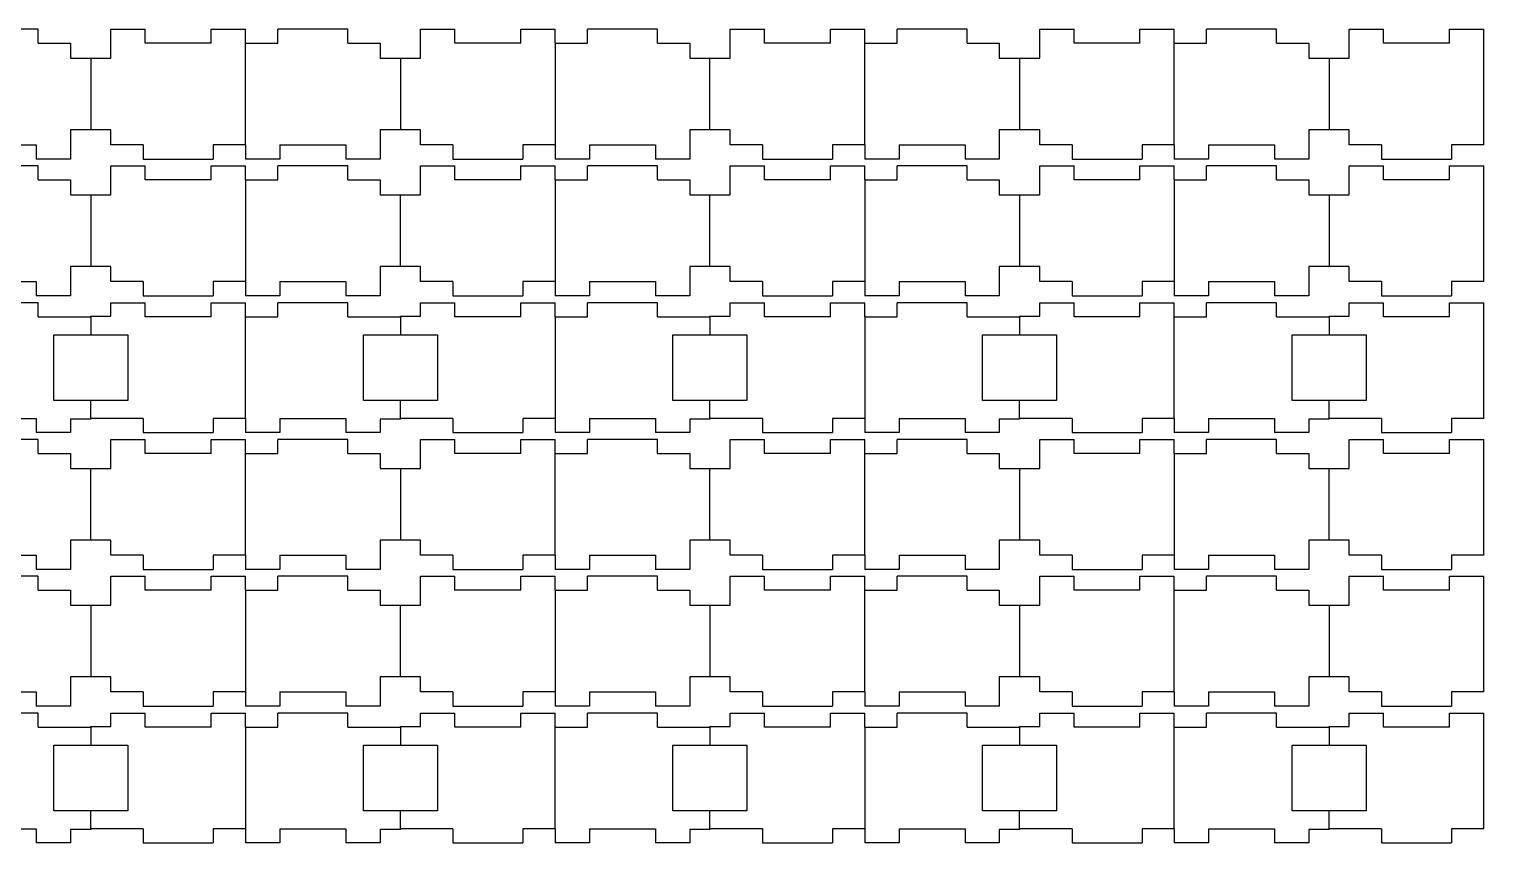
# Model space of a CAD drawing. Extents: x -371 to 97, y -273 to 225.
# Drawn here: x -147.3 to 68.9, y -140.4 to -19.4 of the extents above; entities that cross this region are included whole.
import ezdxf

# ---------------------------------------------------------------- set-up
doc = ezdxf.new("R2010")
doc.units = 0
doc.layers.get('0').update_dxf_attribs({"linetype": 'CONTINUOUS'})

msp = doc.modelspace()

# ---------------------------------------------------------------- linework, layer by layer
for p, q in [((-145.93, -19.39), (-156.33, -19.39)), ((-145.93, -21.48), (-145.93, -19.39)), ((-135.13, -19.39), (-130.03, -19.39)), ((-135.13, -23.73), (-135.13, -19.39)), ((-130.03, -21.48), (-130.03, -19.39)), ((-120.23, -21.48), (-120.23, -19.39)), ((-120.23, -19.39), (-115.13, -19.39)), ((-115.13, -21.48), (-115.13, -19.39)), ((-99.93, -19.39), (-110.33, -19.39)), ((-110.33, -21.48), (-110.33, -19.39)), ((-99.93, -21.48), (-99.93, -19.39)), ((-89.13, -19.39), (-84.03, -19.39)), ((-89.13, -23.73), (-89.13, -19.39)), ((-84.03, -21.48), (-84.03, -19.39)), ((-74.23, -21.48), (-74.23, -19.39)), ((-74.23, -19.39), (-69.13, -19.39)), ((-69.13, -21.48), (-69.13, -19.39)), ((-53.93, -19.39), (-64.33, -19.39)), ((-64.33, -21.48), (-64.33, -19.39)), ((-53.93, -21.48), (-53.93, -19.39)), ((-43.13, -19.39), (-38.03, -19.39)), ((-43.13, -23.73), (-43.13, -19.39)), ((-38.03, -21.48), (-38.03, -19.39)), ((-28.23, -21.48), (-28.23, -19.39)), ((-28.23, -19.39), (-23.13, -19.39)), ((-23.13, -21.48), (-23.13, -19.39)), ((-7.93, -19.39), (-18.33, -19.39)), ((-18.33, -21.48), (-18.33, -19.39)), ((-7.93, -21.48), (-7.93, -19.39)), ((2.87, -19.39), (7.97, -19.39)), ((2.87, -23.73), (2.87, -19.39)), ((7.97, -21.48), (7.97, -19.39)), ((17.77, -21.48), (17.77, -19.39)), ((17.77, -19.39), (22.87, -19.39)), ((22.87, -21.48), (22.87, -19.39)), ((38.07, -19.39), (27.67, -19.39)), ((27.67, -21.48), (27.67, -19.39)), ((38.07, -21.48), (38.07, -19.39)), ((48.87, -19.39), (53.97, -19.39)), ((48.87, -23.73), (48.87, -19.39)), ((53.97, -21.48), (53.97, -19.39)), ((63.77, -21.48), (63.77, -19.39)), ((63.77, -19.39), (68.87, -19.39)), ((68.87, -36.61), (68.87, -19.39)), ((-145.93, -21.48), (-141.13, -21.48)), ((-141.13, -21.48), (-141.13, -23.73)), ((-120.23, -21.48), (-130.03, -21.48)), ((-115.13, -21.48), (-110.33, -21.48)), ((-115.13, -36.61), (-115.13, -21.48)), ((-99.93, -21.48), (-95.13, -21.48)), ((-95.13, -21.48), (-95.13, -23.73)), ((-74.23, -21.48), (-84.03, -21.48)), ((-69.13, -21.48), (-64.33, -21.48)), ((-69.13, -21.48), (-69.13, -36.61)), ((-53.93, -21.48), (-49.13, -21.48)), ((-49.13, -21.48), (-49.13, -23.73)), ((-28.23, -21.48), (-38.03, -21.48)), ((-23.13, -21.48), (-18.33, -21.48)), ((-23.13, -36.61), (-23.13, -21.48)), ((-7.93, -21.48), (-3.13, -21.48)), ((-3.13, -21.48), (-3.13, -23.73)), ((17.77, -21.48), (7.97, -21.48)), ((22.87, -21.48), (27.67, -21.48)), ((22.87, -36.61), (22.87, -21.48)), ((38.07, -21.48), (42.87, -21.48)), ((42.87, -21.48), (42.87, -23.73)), ((63.77, -21.48), (53.97, -21.48)), ((-141.13, -23.73), (-138.13, -23.73)), ((-138.13, -23.73), (-138.13, -34.36)), ((-138.13, -23.73), (-135.13, -23.73)), ((-95.13, -23.73), (-92.13, -23.73)), ((-92.13, -23.73), (-92.13, -34.36)), ((-92.13, -23.73), (-89.13, -23.73)), ((-49.13, -23.73), (-46.13, -23.73)), ((-46.13, -34.36), (-46.13, -23.73)), ((-46.13, -23.73), (-43.13, -23.73)), ((-3.13, -23.73), (-0.13, -23.73)), ((-0.13, -23.73), (-0.13, -34.36)), ((-0.13, -23.73), (2.87, -23.73)), ((42.87, -23.73), (45.87, -23.73)), ((45.87, -23.73), (45.87, -34.36)), ((45.87, -23.73), (48.87, -23.73)), ((-141.13, -34.36), (-141.13, -38.71)), ((-138.13, -34.36), (-141.13, -34.36)), ((-135.13, -34.36), (-138.13, -34.36)), ((-135.13, -36.61), (-135.13, -34.36)), ((-95.13, -34.36), (-95.13, -38.71)), ((-92.13, -34.36), (-95.13, -34.36)), ((-89.13, -34.36), (-92.13, -34.36)), ((-89.13, -36.61), (-89.13, -34.36)), ((-49.13, -34.36), (-49.13, -38.71)), ((-46.13, -34.36), (-49.13, -34.36)), ((-43.13, -34.36), (-46.13, -34.36)), ((-43.13, -36.61), (-43.13, -34.36)), ((-3.13, -34.36), (-3.13, -38.71)), ((-0.13, -34.36), (-3.13, -34.36)), ((2.87, -34.36), (-0.13, -34.36)), ((2.87, -36.61), (2.87, -34.36)), ((42.87, -34.36), (42.87, -38.71)), ((45.87, -34.36), (42.87, -34.36)), ((48.87, -34.36), (45.87, -34.36)), ((48.87, -36.61), (48.87, -34.36)), ((-156.03, -36.61), (-146.23, -36.61)), ((-146.23, -36.61), (-146.23, -38.71)), ((-130.33, -36.61), (-135.13, -36.61)), ((-130.33, -36.61), (-130.33, -38.71)), ((-115.13, -36.61), (-119.93, -36.61)), ((-119.93, -36.61), (-119.93, -38.71)), ((-115.13, -36.61), (-115.13, -38.71)), ((-110.03, -36.61), (-110.03, -38.71)), ((-110.03, -36.61), (-100.23, -36.61)), ((-100.23, -36.61), (-100.23, -38.71)), ((-84.33, -36.61), (-89.13, -36.61)), ((-84.33, -36.61), (-84.33, -38.71)), ((-69.13, -36.61), (-73.93, -36.61)), ((-73.93, -36.61), (-73.93, -38.71)), ((-69.13, -36.61), (-69.13, -38.71)), ((-64.03, -36.61), (-64.03, -38.71)), ((-64.03, -36.61), (-54.23, -36.61)), ((-54.23, -36.61), (-54.23, -38.71)), ((-38.33, -36.61), (-43.13, -36.61)), ((-38.33, -36.61), (-38.33, -38.71)), ((-23.13, -36.61), (-27.93, -36.61)), ((-27.93, -36.61), (-27.93, -38.71)), ((-23.13, -36.61), (-23.13, -38.71)), ((-18.03, -36.61), (-18.03, -38.71)), ((-18.03, -36.61), (-8.23, -36.61)), ((-8.23, -36.61), (-8.23, -38.71)), ((7.67, -36.61), (2.87, -36.61)), ((7.67, -36.61), (7.67, -38.71)), ((22.87, -36.61), (18.07, -36.61)), ((18.07, -36.61), (18.07, -38.71)), ((22.87, -36.61), (22.87, -38.71)), ((27.97, -36.61), (27.97, -38.71)), ((27.97, -36.61), (37.77, -36.61)), ((37.77, -36.61), (37.77, -38.71)), ((53.67, -36.61), (48.87, -36.61)), ((53.67, -36.61), (53.67, -38.71)), ((68.87, -36.61), (64.07, -36.61)), ((64.07, -36.61), (64.07, -38.71)), ((-141.13, -38.71), (-146.23, -38.71)), ((-130.33, -38.71), (-119.93, -38.71)), ((-110.03, -38.71), (-115.13, -38.71)), ((-95.13, -38.71), (-100.23, -38.71)), ((-84.33, -38.71), (-73.93, -38.71)), ((-64.03, -38.71), (-69.13, -38.71)), ((-49.13, -38.71), (-54.23, -38.71)), ((-38.33, -38.71), (-27.93, -38.71)), ((-18.03, -38.71), (-23.13, -38.71)), ((-3.13, -38.71), (-8.23, -38.71)), ((7.67, -38.71), (18.07, -38.71)), ((27.97, -38.71), (22.87, -38.71)), ((42.87, -38.71), (37.77, -38.71)), ((53.67, -38.71), (64.07, -38.71)), ((-145.93, -39.71), (-156.33, -39.71)), ((-145.93, -41.8), (-145.93, -39.71)), ((-135.13, -39.71), (-130.03, -39.71)), ((-135.13, -44.05), (-135.13, -39.71)), ((-130.03, -41.8), (-130.03, -39.71)), ((-120.23, -41.8), (-120.23, -39.71)), ((-120.23, -39.71), (-115.13, -39.71)), ((-115.13, -41.8), (-115.13, -39.71)), ((-99.93, -39.71), (-110.33, -39.71)), ((-110.33, -41.8), (-110.33, -39.71)), ((-99.93, -41.8), (-99.93, -39.71)), ((-89.13, -39.71), (-84.03, -39.71)), ((-89.13, -44.05), (-89.13, -39.71)), ((-84.03, -41.8), (-84.03, -39.71)), ((-74.23, -41.8), (-74.23, -39.71)), ((-74.23, -39.71), (-69.13, -39.71)), ((-69.13, -41.8), (-69.13, -39.71)), ((-53.93, -39.71), (-64.33, -39.71)), ((-64.33, -41.8), (-64.33, -39.71)), ((-53.93, -41.8), (-53.93, -39.71)), ((-43.13, -39.71), (-38.03, -39.71)), ((-43.13, -44.05), (-43.13, -39.71)), ((-38.03, -41.8), (-38.03, -39.71)), ((-28.23, -41.8), (-28.23, -39.71)), ((-28.23, -39.71), (-23.13, -39.71)), ((-23.13, -41.8), (-23.13, -39.71)), ((-7.93, -39.71), (-18.33, -39.71)), ((-18.33, -41.8), (-18.33, -39.71)), ((-7.93, -41.8), (-7.93, -39.71)), ((2.87, -39.71), (7.97, -39.71)), ((2.87, -44.05), (2.87, -39.71)), ((7.97, -41.8), (7.97, -39.71)), ((17.77, -41.8), (17.77, -39.71)), ((17.77, -39.71), (22.87, -39.71)), ((22.87, -41.8), (22.87, -39.71)), ((38.07, -39.71), (27.67, -39.71)), ((27.67, -41.8), (27.67, -39.71)), ((38.07, -41.8), (38.07, -39.71)), ((48.87, -39.71), (53.97, -39.71)), ((48.87, -44.05), (48.87, -39.71)), ((53.97, -41.8), (53.97, -39.71)), ((63.77, -41.8), (63.77, -39.71)), ((63.77, -39.71), (68.87, -39.71)), ((68.87, -56.93), (68.87, -39.71)), ((-145.93, -41.8), (-141.13, -41.8)), ((-141.13, -41.8), (-141.13, -44.05)), ((-120.23, -41.8), (-130.03, -41.8)), ((-115.13, -41.8), (-110.33, -41.8)), ((-115.13, -41.8), (-115.13, -56.93)), ((-99.93, -41.8), (-95.13, -41.8)), ((-95.13, -41.8), (-95.13, -44.05)), ((-74.23, -41.8), (-84.03, -41.8)), ((-69.13, -41.8), (-64.33, -41.8)), ((-69.13, -41.8), (-69.13, -56.93)), ((-53.93, -41.8), (-49.13, -41.8)), ((-49.13, -41.8), (-49.13, -44.05)), ((-28.23, -41.8), (-38.03, -41.8)), ((-23.13, -41.8), (-18.33, -41.8)), ((-23.13, -41.8), (-23.13, -56.93)), ((-7.93, -41.8), (-3.13, -41.8)), ((-3.13, -41.8), (-3.13, -44.05)), ((17.77, -41.8), (7.97, -41.8)), ((22.87, -41.8), (27.67, -41.8)), ((22.87, -41.8), (22.87, -56.93)), ((38.07, -41.8), (42.87, -41.8)), ((42.87, -41.8), (42.87, -44.05)), ((63.77, -41.8), (53.97, -41.8)), ((-141.13, -44.05), (-138.13, -44.05)), ((-138.13, -44.05), (-138.13, -54.68)), ((-138.13, -44.05), (-135.13, -44.05)), ((-95.13, -44.05), (-92.13, -44.05)), ((-92.13, -54.68), (-92.13, -44.05)), ((-92.13, -44.05), (-89.13, -44.05)), ((-49.13, -44.05), (-46.13, -44.05)), ((-46.13, -54.68), (-46.13, -44.05)), ((-46.13, -44.05), (-43.13, -44.05)), ((-3.13, -44.05), (-0.13, -44.05)), ((-0.13, -44.05), (-0.13, -54.68)), ((-0.13, -44.05), (2.87, -44.05)), ((42.87, -44.05), (45.87, -44.05)), ((45.87, -44.05), (45.87, -54.68)), ((45.87, -44.05), (48.87, -44.05)), ((-141.13, -54.68), (-141.13, -59.03)), ((-138.13, -54.68), (-141.13, -54.68)), ((-135.13, -54.68), (-138.13, -54.68)), ((-135.13, -56.93), (-135.13, -54.68)), ((-95.13, -54.68), (-95.13, -59.03)), ((-92.13, -54.68), (-95.13, -54.68)), ((-89.13, -54.68), (-92.13, -54.68)), ((-89.13, -56.93), (-89.13, -54.68)), ((-49.13, -54.68), (-49.13, -59.03)), ((-46.13, -54.68), (-49.13, -54.68)), ((-43.13, -54.68), (-46.13, -54.68)), ((-43.13, -56.93), (-43.13, -54.68)), ((-3.13, -54.68), (-3.13, -59.03)), ((-0.13, -54.68), (-3.13, -54.68)), ((2.87, -54.68), (-0.13, -54.68)), ((2.87, -56.93), (2.87, -54.68)), ((42.87, -54.68), (42.87, -59.03)), ((45.87, -54.68), (42.87, -54.68)), ((48.87, -54.68), (45.87, -54.68)), ((48.87, -56.93), (48.87, -54.68)), ((-156.03, -56.93), (-146.23, -56.93)), ((-146.23, -56.93), (-146.23, -59.03)), ((-130.33, -56.93), (-135.13, -56.93)), ((-130.33, -56.93), (-130.33, -59.03)), ((-115.13, -56.93), (-119.93, -56.93)), ((-119.93, -56.93), (-119.93, -59.03)), ((-115.13, -56.93), (-115.13, -59.03)), ((-110.03, -56.93), (-110.03, -59.03)), ((-110.03, -56.93), (-100.23, -56.93)), ((-100.23, -56.93), (-100.23, -59.03)), ((-84.33, -56.93), (-89.13, -56.93)), ((-84.33, -56.93), (-84.33, -59.03)), ((-69.13, -56.93), (-73.93, -56.93)), ((-73.93, -56.93), (-73.93, -59.03)), ((-69.13, -56.93), (-69.13, -59.03)), ((-64.03, -56.93), (-64.03, -59.03)), ((-64.03, -56.93), (-54.23, -56.93)), ((-54.23, -56.93), (-54.23, -59.03)), ((-38.33, -56.93), (-43.13, -56.93)), ((-38.33, -56.93), (-38.33, -59.03)), ((-23.13, -56.93), (-27.93, -56.93)), ((-27.93, -56.93), (-27.93, -59.03)), ((-23.13, -56.93), (-23.13, -59.03)), ((-18.03, -56.93), (-18.03, -59.03)), ((-18.03, -56.93), (-8.23, -56.93)), ((-8.23, -56.93), (-8.23, -59.03)), ((7.67, -56.93), (2.87, -56.93)), ((7.67, -56.93), (7.67, -59.03)), ((22.87, -56.93), (18.07, -56.93)), ((18.07, -56.93), (18.07, -59.03)), ((22.87, -56.93), (22.87, -59.03)), ((27.97, -56.93), (27.97, -59.03)), ((27.97, -56.93), (37.77, -56.93)), ((37.77, -56.93), (37.77, -59.03)), ((53.67, -56.93), (48.87, -56.93)), ((53.67, -56.93), (53.67, -59.03)), ((68.87, -56.93), (64.07, -56.93)), ((64.07, -56.93), (64.07, -59.03)), ((-145.93, -60.07), (-156.33, -60.07)), ((-141.13, -59.03), (-146.23, -59.03)), ((-145.93, -62.16), (-145.93, -60.07)), ((-135.13, -60.07), (-130.03, -60.07)), ((-135.13, -62.06), (-135.13, -60.07)), ((-130.33, -59.03), (-119.93, -59.03)), ((-130.03, -62.16), (-130.03, -60.07)), ((-120.23, -62.16), (-120.23, -60.07)), ((-120.23, -60.07), (-115.13, -60.07)), ((-110.03, -59.03), (-115.13, -59.03)), ((-115.13, -62.16), (-115.13, -60.07)), ((-99.93, -60.07), (-110.33, -60.07)), ((-110.33, -62.16), (-110.33, -60.07)), ((-95.13, -59.03), (-100.23, -59.03)), ((-99.93, -62.16), (-99.93, -60.07)), ((-89.13, -60.07), (-84.03, -60.07)), ((-89.13, -62.06), (-89.13, -60.07)), ((-84.33, -59.03), (-73.93, -59.03)), ((-84.03, -62.16), (-84.03, -60.07)), ((-74.23, -62.16), (-74.23, -60.07)), ((-74.23, -60.07), (-69.13, -60.07)), ((-64.03, -59.03), (-69.13, -59.03)), ((-69.13, -62.16), (-69.13, -60.07)), ((-53.93, -60.07), (-64.33, -60.07)), ((-64.33, -62.16), (-64.33, -60.07)), ((-49.13, -59.03), (-54.23, -59.03)), ((-53.93, -62.16), (-53.93, -60.07)), ((-43.13, -60.07), (-38.03, -60.07)), ((-43.13, -62.06), (-43.13, -60.07)), ((-38.33, -59.03), (-27.93, -59.03)), ((-38.03, -62.16), (-38.03, -60.07)), ((-28.23, -62.16), (-28.23, -60.07)), ((-28.23, -60.07), (-23.13, -60.07)), ((-18.03, -59.03), (-23.13, -59.03)), ((-23.13, -62.16), (-23.13, -60.07)), ((-7.93, -60.07), (-18.33, -60.07)), ((-18.33, -62.16), (-18.33, -60.07)), ((-3.13, -59.03), (-8.23, -59.03)), ((-7.93, -62.16), (-7.93, -60.07)), ((2.87, -60.07), (7.97, -60.07)), ((2.87, -62.06), (2.87, -60.07)), ((7.67, -59.03), (18.07, -59.03)), ((7.97, -62.16), (7.97, -60.07)), ((17.77, -62.16), (17.77, -60.07)), ((17.77, -60.07), (22.87, -60.07)), ((27.97, -59.03), (22.87, -59.03)), ((22.87, -62.16), (22.87, -60.07)), ((38.07, -60.07), (27.67, -60.07)), ((27.67, -62.16), (27.67, -60.07)), ((42.87, -59.03), (37.77, -59.03)), ((38.07, -62.16), (38.07, -60.07)), ((48.87, -60.07), (53.97, -60.07)), ((48.87, -62.06), (48.87, -60.07)), ((53.67, -59.03), (64.07, -59.03)), ((53.97, -62.16), (53.97, -60.07)), ((63.77, -62.16), (63.77, -60.07)), ((63.77, -60.07), (68.87, -60.07)), ((68.87, -77.29), (68.87, -60.07)), ((-145.93, -62.16), (-138.13, -62.16)), ((-138.13, -62.06), (-135.13, -62.06)), ((-138.13, -62.16), (-138.13, -62.06)), ((-138.13, -62.16), (-138.13, -64.83)), ((-120.23, -62.16), (-130.03, -62.16)), ((-115.13, -62.16), (-110.33, -62.16)), ((-115.13, -77.29), (-115.13, -62.16)), ((-99.93, -62.16), (-92.13, -62.16)), ((-92.13, -62.06), (-89.13, -62.06)), ((-92.13, -62.16), (-92.13, -62.06)), ((-92.13, -62.16), (-92.13, -64.83)), ((-74.23, -62.16), (-84.03, -62.16)), ((-69.13, -62.16), (-64.33, -62.16)), ((-69.13, -62.16), (-69.13, -77.29)), ((-53.93, -62.16), (-46.13, -62.16)), ((-46.13, -62.06), (-43.13, -62.06)), ((-46.13, -62.16), (-46.13, -62.06)), ((-46.13, -62.16), (-46.13, -64.83)), ((-28.23, -62.16), (-38.03, -62.16)), ((-23.13, -62.16), (-18.33, -62.16)), ((-23.13, -62.16), (-23.13, -77.29)), ((-7.93, -62.16), (-0.13, -62.16)), ((-0.13, -62.06), (2.87, -62.06)), ((-0.13, -62.16), (-0.13, -62.06)), ((-0.13, -62.16), (-0.13, -64.83)), ((17.77, -62.16), (7.97, -62.16)), ((22.87, -62.16), (27.67, -62.16)), ((22.87, -77.29), (22.87, -62.16)), ((38.07, -62.16), (45.87, -62.16)), ((45.87, -62.06), (48.87, -62.06)), ((45.87, -62.16), (45.87, -62.06)), ((45.87, -62.16), (45.87, -64.83)), ((63.77, -62.16), (53.97, -62.16)), ((-143.63, -74.63), (-143.63, -64.83)), ((-143.63, -64.83), (-138.13, -64.83)), ((-138.13, -64.83), (-132.63, -64.83)), ((-132.63, -64.83), (-132.63, -74.63)), ((-97.63, -74.63), (-97.63, -64.83)), ((-97.63, -64.83), (-92.13, -64.83)), ((-92.13, -64.83), (-86.63, -64.83)), ((-86.63, -64.83), (-86.63, -74.63)), ((-51.63, -74.63), (-51.63, -64.83)), ((-51.63, -64.83), (-46.13, -64.83)), ((-46.13, -64.83), (-40.63, -64.83)), ((-40.63, -64.83), (-40.63, -74.63)), ((-5.63, -74.63), (-5.63, -64.83)), ((-5.63, -64.83), (-0.13, -64.83)), ((-0.13, -64.83), (5.37, -64.83)), ((5.37, -64.83), (5.37, -74.63)), ((40.37, -74.63), (40.37, -64.83)), ((40.37, -64.83), (45.87, -64.83)), ((45.87, -64.83), (51.37, -64.83)), ((51.37, -64.83), (51.37, -74.63)), ((-138.13, -74.63), (-143.63, -74.63)), ((-132.63, -74.63), (-138.13, -74.63)), ((-138.13, -77.29), (-138.13, -74.63)), ((-92.13, -74.63), (-97.63, -74.63)), ((-86.63, -74.63), (-92.13, -74.63)), ((-92.13, -77.29), (-92.13, -74.63)), ((-46.13, -74.63), (-51.63, -74.63)), ((-40.63, -74.63), (-46.13, -74.63)), ((-46.13, -77.29), (-46.13, -74.63)), ((-0.13, -74.63), (-5.63, -74.63)), ((5.37, -74.63), (-0.13, -74.63)), ((-0.13, -77.29), (-0.13, -74.63)), ((45.87, -74.63), (40.37, -74.63)), ((51.37, -74.63), (45.87, -74.63)), ((45.87, -77.29), (45.87, -74.63)), ((-156.03, -77.29), (-146.23, -77.29)), ((-146.23, -77.29), (-146.23, -79.39)), ((-138.13, -77.39), (-141.13, -77.39)), ((-141.13, -77.39), (-141.13, -79.39)), ((-130.33, -77.29), (-138.13, -77.29)), ((-138.13, -77.29), (-138.13, -77.39)), ((-130.33, -77.29), (-130.33, -79.39)), ((-115.13, -77.29), (-119.93, -77.29)), ((-119.93, -77.29), (-119.93, -79.39)), ((-115.13, -77.29), (-115.13, -79.39)), ((-110.03, -77.29), (-110.03, -79.39)), ((-110.03, -77.29), (-100.23, -77.29)), ((-100.23, -77.29), (-100.23, -79.39)), ((-92.13, -77.39), (-95.13, -77.39)), ((-95.13, -77.39), (-95.13, -79.39)), ((-84.33, -77.29), (-92.13, -77.29)), ((-92.13, -77.29), (-92.13, -77.39)), ((-84.33, -77.29), (-84.33, -79.39)), ((-69.13, -77.29), (-73.93, -77.29)), ((-73.93, -77.29), (-73.93, -79.39)), ((-69.13, -77.29), (-69.13, -79.39)), ((-64.03, -77.29), (-64.03, -79.39)), ((-64.03, -77.29), (-54.23, -77.29)), ((-54.23, -77.29), (-54.23, -79.39)), ((-46.13, -77.39), (-49.13, -77.39)), ((-49.13, -77.39), (-49.13, -79.39)), ((-38.33, -77.29), (-46.13, -77.29)), ((-46.13, -77.29), (-46.13, -77.39)), ((-38.33, -77.29), (-38.33, -79.39)), ((-23.13, -77.29), (-27.93, -77.29)), ((-27.93, -77.29), (-27.93, -79.39)), ((-23.13, -77.29), (-23.13, -79.39)), ((-18.03, -77.29), (-18.03, -79.39)), ((-18.03, -77.29), (-8.23, -77.29)), ((-8.23, -77.29), (-8.23, -79.39)), ((-0.13, -77.39), (-3.13, -77.39)), ((-3.13, -77.39), (-3.13, -79.39)), ((7.67, -77.29), (-0.13, -77.29)), ((-0.13, -77.29), (-0.13, -77.39)), ((7.67, -77.29), (7.67, -79.39)), ((22.87, -77.29), (18.07, -77.29)), ((18.07, -77.29), (18.07, -79.39)), ((22.87, -77.29), (22.87, -79.39)), ((27.97, -77.29), (27.97, -79.39)), ((27.97, -77.29), (37.77, -77.29)), ((37.77, -77.29), (37.77, -79.39)), ((45.87, -77.39), (42.87, -77.39)), ((42.87, -77.39), (42.87, -79.39)), ((53.67, -77.29), (45.87, -77.29)), ((45.87, -77.29), (45.87, -77.39)), ((53.67, -77.29), (53.67, -79.39)), ((68.87, -77.29), (64.07, -77.29)), ((64.07, -77.29), (64.07, -79.39)), ((-141.13, -79.39), (-146.23, -79.39)), ((-130.33, -79.39), (-119.93, -79.39)), ((-110.03, -79.39), (-115.13, -79.39)), ((-95.13, -79.39), (-100.23, -79.39)), ((-84.33, -79.39), (-73.93, -79.39)), ((-64.03, -79.39), (-69.13, -79.39)), ((-49.13, -79.39), (-54.23, -79.39)), ((-38.33, -79.39), (-27.93, -79.39)), ((-18.03, -79.39), (-23.13, -79.39)), ((-3.13, -79.39), (-8.23, -79.39)), ((7.67, -79.39), (18.07, -79.39)), ((27.97, -79.39), (22.87, -79.39)), ((42.87, -79.39), (37.77, -79.39)), ((53.67, -79.39), (64.07, -79.39)), ((-145.93, -80.39), (-156.33, -80.39)), ((-145.93, -82.48), (-145.93, -80.39)), ((-135.13, -80.39), (-130.03, -80.39)), ((-135.13, -84.73), (-135.13, -80.39)), ((-130.03, -82.48), (-130.03, -80.39)), ((-120.23, -82.48), (-120.23, -80.39)), ((-120.23, -80.39), (-115.13, -80.39)), ((-115.13, -82.48), (-115.13, -80.39)), ((-99.93, -80.39), (-110.33, -80.39)), ((-110.33, -82.48), (-110.33, -80.39)), ((-99.93, -82.48), (-99.93, -80.39)), ((-89.13, -80.39), (-84.03, -80.39)), ((-89.13, -84.73), (-89.13, -80.39)), ((-84.03, -82.48), (-84.03, -80.39)), ((-74.23, -82.48), (-74.23, -80.39)), ((-74.23, -80.39), (-69.13, -80.39)), ((-69.13, -82.48), (-69.13, -80.39)), ((-53.93, -80.39), (-64.33, -80.39)), ((-64.33, -82.48), (-64.33, -80.39)), ((-53.93, -82.48), (-53.93, -80.39)), ((-43.13, -80.39), (-38.03, -80.39)), ((-43.13, -84.73), (-43.13, -80.39)), ((-38.03, -82.48), (-38.03, -80.39)), ((-28.23, -82.48), (-28.23, -80.39)), ((-28.23, -80.39), (-23.13, -80.39)), ((-23.13, -82.48), (-23.13, -80.39)), ((-7.93, -80.39), (-18.33, -80.39)), ((-18.33, -82.48), (-18.33, -80.39)), ((-7.93, -82.48), (-7.93, -80.39)), ((2.87, -80.39), (7.97, -80.39)), ((2.87, -84.73), (2.87, -80.39)), ((7.97, -82.48), (7.97, -80.39)), ((17.77, -82.48), (17.77, -80.39)), ((17.77, -80.39), (22.87, -80.39)), ((22.87, -82.48), (22.87, -80.39)), ((38.07, -80.39), (27.67, -80.39)), ((27.67, -82.48), (27.67, -80.39)), ((38.07, -82.48), (38.07, -80.39)), ((48.87, -80.39), (53.97, -80.39)), ((48.87, -84.73), (48.87, -80.39)), ((53.97, -82.48), (53.97, -80.39)), ((63.77, -82.48), (63.77, -80.39)), ((63.77, -80.39), (68.87, -80.39)), ((68.87, -97.61), (68.87, -80.39)), ((-145.93, -82.48), (-141.13, -82.48)), ((-141.13, -82.48), (-141.13, -84.73)), ((-120.23, -82.48), (-130.03, -82.48)), ((-115.13, -82.48), (-110.33, -82.48)), ((-115.13, -97.61), (-115.13, -82.48)), ((-99.93, -82.48), (-95.13, -82.48)), ((-95.13, -82.48), (-95.13, -84.73)), ((-74.23, -82.48), (-84.03, -82.48)), ((-69.13, -82.48), (-64.33, -82.48)), ((-69.13, -97.61), (-69.13, -82.48)), ((-53.93, -82.48), (-49.13, -82.48)), ((-49.13, -82.48), (-49.13, -84.73)), ((-28.23, -82.48), (-38.03, -82.48)), ((-23.13, -82.48), (-18.33, -82.48)), ((-23.13, -97.61), (-23.13, -82.48)), ((-7.93, -82.48), (-3.13, -82.48)), ((-3.13, -82.48), (-3.13, -84.73)), ((17.77, -82.48), (7.97, -82.48)), ((22.87, -82.48), (27.67, -82.48)), ((22.87, -82.48), (22.87, -97.61)), ((38.07, -82.48), (42.87, -82.48)), ((42.87, -82.48), (42.87, -84.73)), ((63.77, -82.48), (53.97, -82.48)), ((-141.13, -84.73), (-138.13, -84.73)), ((-138.13, -95.36), (-138.13, -84.73)), ((-138.13, -84.73), (-135.13, -84.73)), ((-95.13, -84.73), (-92.13, -84.73)), ((-92.13, -84.73), (-92.13, -95.36)), ((-92.13, -84.73), (-89.13, -84.73)), ((-49.13, -84.73), (-46.13, -84.73)), ((-46.13, -95.36), (-46.13, -84.73)), ((-46.13, -84.73), (-43.13, -84.73)), ((-3.13, -84.73), (-0.13, -84.73)), ((-0.13, -84.73), (-0.13, -95.36)), ((-0.13, -84.73), (2.87, -84.73)), ((42.87, -84.73), (45.87, -84.73)), ((45.87, -95.36), (45.87, -84.73)), ((45.87, -84.73), (48.87, -84.73)), ((-141.13, -95.36), (-141.13, -99.71)), ((-138.13, -95.36), (-141.13, -95.36)), ((-135.13, -95.36), (-138.13, -95.36)), ((-135.13, -97.61), (-135.13, -95.36)), ((-95.13, -95.36), (-95.13, -99.71)), ((-92.13, -95.36), (-95.13, -95.36)), ((-89.13, -95.36), (-92.13, -95.36)), ((-89.13, -97.61), (-89.13, -95.36)), ((-49.13, -95.36), (-49.13, -99.71)), ((-46.13, -95.36), (-49.13, -95.36)), ((-43.13, -95.36), (-46.13, -95.36)), ((-43.13, -97.61), (-43.13, -95.36)), ((-3.13, -95.36), (-3.13, -99.71)), ((-0.13, -95.36), (-3.13, -95.36)), ((2.87, -95.36), (-0.13, -95.36)), ((2.87, -97.61), (2.87, -95.36)), ((42.87, -95.36), (42.87, -99.71)), ((45.87, -95.36), (42.87, -95.36)), ((48.87, -95.36), (45.87, -95.36)), ((48.87, -97.61), (48.87, -95.36)), ((-156.03, -97.61), (-146.23, -97.61)), ((-146.23, -97.61), (-146.23, -99.71)), ((-130.33, -97.61), (-135.13, -97.61)), ((-130.33, -97.61), (-130.33, -99.71)), ((-115.13, -97.61), (-119.93, -97.61)), ((-119.93, -97.61), (-119.93, -99.71)), ((-115.13, -97.61), (-115.13, -99.71)), ((-110.03, -97.61), (-110.03, -99.71)), ((-110.03, -97.61), (-100.23, -97.61)), ((-100.23, -97.61), (-100.23, -99.71)), ((-84.33, -97.61), (-89.13, -97.61)), ((-84.33, -97.61), (-84.33, -99.71)), ((-69.13, -97.61), (-73.93, -97.61)), ((-73.93, -97.61), (-73.93, -99.71)), ((-69.13, -97.61), (-69.13, -99.71)), ((-64.03, -97.61), (-64.03, -99.71)), ((-64.03, -97.61), (-54.23, -97.61)), ((-54.23, -97.61), (-54.23, -99.71)), ((-38.33, -97.61), (-43.13, -97.61)), ((-38.33, -97.61), (-38.33, -99.71)), ((-23.13, -97.61), (-27.93, -97.61)), ((-27.93, -97.61), (-27.93, -99.71)), ((-23.13, -97.61), (-23.13, -99.71)), ((-18.03, -97.61), (-18.03, -99.71)), ((-18.03, -97.61), (-8.23, -97.61)), ((-8.23, -97.61), (-8.23, -99.71)), ((7.67, -97.61), (2.87, -97.61)), ((7.67, -97.61), (7.67, -99.71)), ((22.87, -97.61), (18.07, -97.61)), ((18.07, -97.61), (18.07, -99.71)), ((22.87, -97.61), (22.87, -99.71)), ((27.97, -97.61), (27.97, -99.71)), ((27.97, -97.61), (37.77, -97.61)), ((37.77, -97.61), (37.77, -99.71)), ((53.67, -97.61), (48.87, -97.61)), ((53.67, -97.61), (53.67, -99.71)), ((68.87, -97.61), (64.07, -97.61)), ((64.07, -97.61), (64.07, -99.71)), ((-145.93, -100.71), (-156.33, -100.71)), ((-141.13, -99.71), (-146.23, -99.71)), ((-145.93, -102.8), (-145.93, -100.71)), ((-135.13, -100.71), (-130.03, -100.71)), ((-135.13, -105.05), (-135.13, -100.71)), ((-130.33, -99.71), (-119.93, -99.71)), ((-130.03, -102.8), (-130.03, -100.71)), ((-120.23, -102.8), (-120.23, -100.71)), ((-120.23, -100.71), (-115.13, -100.71)), ((-110.03, -99.71), (-115.13, -99.71)), ((-115.13, -102.8), (-115.13, -100.71)), ((-99.93, -100.71), (-110.33, -100.71)), ((-110.33, -102.8), (-110.33, -100.71)), ((-95.13, -99.71), (-100.23, -99.71)), ((-99.93, -102.8), (-99.93, -100.71)), ((-89.13, -100.71), (-84.03, -100.71)), ((-89.13, -105.05), (-89.13, -100.71)), ((-84.33, -99.71), (-73.93, -99.71)), ((-84.03, -102.8), (-84.03, -100.71)), ((-74.23, -102.8), (-74.23, -100.71)), ((-74.23, -100.71), (-69.13, -100.71)), ((-64.03, -99.71), (-69.13, -99.71)), ((-69.13, -102.8), (-69.13, -100.71)), ((-53.93, -100.71), (-64.33, -100.71)), ((-64.33, -102.8), (-64.33, -100.71)), ((-49.13, -99.71), (-54.23, -99.71)), ((-53.93, -102.8), (-53.93, -100.71)), ((-43.13, -100.71), (-38.03, -100.71)), ((-43.13, -105.05), (-43.13, -100.71)), ((-38.33, -99.71), (-27.93, -99.71)), ((-38.03, -102.8), (-38.03, -100.71)), ((-28.23, -102.8), (-28.23, -100.71)), ((-28.23, -100.71), (-23.13, -100.71)), ((-18.03, -99.71), (-23.13, -99.71)), ((-23.13, -102.8), (-23.13, -100.71)), ((-7.93, -100.71), (-18.33, -100.71)), ((-18.33, -102.8), (-18.33, -100.71)), ((-3.13, -99.71), (-8.23, -99.71)), ((-7.93, -102.8), (-7.93, -100.71)), ((2.87, -100.71), (7.97, -100.71)), ((2.87, -105.05), (2.87, -100.71)), ((7.67, -99.71), (18.07, -99.71)), ((7.97, -102.8), (7.97, -100.71)), ((17.77, -102.8), (17.77, -100.71)), ((17.77, -100.71), (22.87, -100.71)), ((27.97, -99.71), (22.87, -99.71)), ((22.87, -102.8), (22.87, -100.71)), ((38.07, -100.71), (27.67, -100.71)), ((27.67, -102.8), (27.67, -100.71)), ((42.87, -99.71), (37.77, -99.71)), ((38.07, -102.8), (38.07, -100.71)), ((48.87, -100.71), (53.97, -100.71)), ((48.87, -105.05), (48.87, -100.71)), ((53.67, -99.71), (64.07, -99.71)), ((53.97, -102.8), (53.97, -100.71)), ((63.77, -102.8), (63.77, -100.71)), ((63.77, -100.71), (68.87, -100.71)), ((68.87, -117.93), (68.87, -100.71)), ((-145.93, -102.8), (-141.13, -102.8)), ((-141.13, -102.8), (-141.13, -105.05)), ((-120.23, -102.8), (-130.03, -102.8)), ((-115.13, -102.8), (-110.33, -102.8)), ((-115.13, -102.8), (-115.13, -117.93)), ((-99.93, -102.8), (-95.13, -102.8)), ((-95.13, -102.8), (-95.13, -105.05)), ((-74.23, -102.8), (-84.03, -102.8)), ((-69.13, -102.8), (-64.33, -102.8)), ((-69.13, -102.8), (-69.13, -117.93)), ((-53.93, -102.8), (-49.13, -102.8)), ((-49.13, -102.8), (-49.13, -105.05)), ((-28.23, -102.8), (-38.03, -102.8)), ((-23.13, -102.8), (-18.33, -102.8)), ((-23.13, -117.93), (-23.13, -102.8)), ((-7.93, -102.8), (-3.13, -102.8)), ((-3.13, -102.8), (-3.13, -105.05)), ((17.77, -102.8), (7.97, -102.8)), ((22.87, -102.8), (27.67, -102.8)), ((22.87, -117.93), (22.87, -102.8)), ((38.07, -102.8), (42.87, -102.8)), ((42.87, -102.8), (42.87, -105.05)), ((63.77, -102.8), (53.97, -102.8)), ((-141.13, -105.05), (-138.13, -105.05)), ((-138.13, -105.05), (-138.13, -115.68)), ((-138.13, -105.05), (-135.13, -105.05)), ((-95.13, -105.05), (-92.13, -105.05)), ((-92.13, -115.68), (-92.13, -105.05)), ((-92.13, -105.05), (-89.13, -105.05)), ((-49.13, -105.05), (-46.13, -105.05)), ((-46.13, -105.05), (-46.13, -115.68)), ((-46.13, -105.05), (-43.13, -105.05)), ((-3.13, -105.05), (-0.13, -105.05)), ((-0.13, -105.05), (-0.13, -115.68)), ((-0.13, -105.05), (2.87, -105.05)), ((42.87, -105.05), (45.87, -105.05)), ((45.87, -105.05), (45.87, -115.68)), ((45.87, -105.05), (48.87, -105.05)), ((-141.13, -115.68), (-141.13, -120.03)), ((-138.13, -115.68), (-141.13, -115.68)), ((-135.13, -115.68), (-138.13, -115.68)), ((-135.13, -117.93), (-135.13, -115.68)), ((-95.13, -115.68), (-95.13, -120.03)), ((-92.13, -115.68), (-95.13, -115.68)), ((-89.13, -115.68), (-92.13, -115.68)), ((-89.13, -117.93), (-89.13, -115.68)), ((-49.13, -115.68), (-49.13, -120.03)), ((-46.13, -115.68), (-49.13, -115.68)), ((-43.13, -115.68), (-46.13, -115.68)), ((-43.13, -117.93), (-43.13, -115.68)), ((-3.13, -115.68), (-3.13, -120.03)), ((-0.13, -115.68), (-3.13, -115.68)), ((2.87, -115.68), (-0.13, -115.68)), ((2.87, -117.93), (2.87, -115.68)), ((42.87, -115.68), (42.87, -120.03)), ((45.87, -115.68), (42.87, -115.68)), ((48.87, -115.68), (45.87, -115.68)), ((48.87, -117.93), (48.87, -115.68)), ((-156.03, -117.93), (-146.23, -117.93)), ((-146.23, -117.93), (-146.23, -120.03)), ((-130.33, -117.93), (-135.13, -117.93)), ((-130.33, -117.93), (-130.33, -120.03)), ((-115.13, -117.93), (-119.93, -117.93)), ((-119.93, -117.93), (-119.93, -120.03)), ((-115.13, -117.93), (-115.13, -120.03)), ((-110.03, -117.93), (-110.03, -120.03)), ((-110.03, -117.93), (-100.23, -117.93)), ((-100.23, -117.93), (-100.23, -120.03)), ((-84.33, -117.93), (-89.13, -117.93)), ((-84.33, -117.93), (-84.33, -120.03)), ((-69.13, -117.93), (-73.93, -117.93)), ((-73.93, -117.93), (-73.93, -120.03)), ((-69.13, -117.93), (-69.13, -120.03)), ((-64.03, -117.93), (-64.03, -120.03)), ((-64.03, -117.93), (-54.23, -117.93)), ((-54.23, -117.93), (-54.23, -120.03)), ((-38.33, -117.93), (-43.13, -117.93)), ((-38.33, -117.93), (-38.33, -120.03)), ((-23.13, -117.93), (-27.93, -117.93)), ((-27.93, -117.93), (-27.93, -120.03)), ((-23.13, -117.93), (-23.13, -120.03)), ((-18.03, -117.93), (-18.03, -120.03)), ((-18.03, -117.93), (-8.23, -117.93)), ((-8.23, -117.93), (-8.23, -120.03)), ((7.67, -117.93), (2.87, -117.93)), ((7.67, -117.93), (7.67, -120.03)), ((22.87, -117.93), (18.07, -117.93)), ((18.07, -117.93), (18.07, -120.03)), ((22.87, -117.93), (22.87, -120.03)), ((27.97, -117.93), (27.97, -120.03)), ((27.97, -117.93), (37.77, -117.93)), ((37.77, -117.93), (37.77, -120.03)), ((53.67, -117.93), (48.87, -117.93)), ((53.67, -117.93), (53.67, -120.03)), ((68.87, -117.93), (64.07, -117.93)), ((64.07, -117.93), (64.07, -120.03)), ((-141.13, -120.03), (-146.23, -120.03)), ((-130.33, -120.03), (-119.93, -120.03)), ((-110.03, -120.03), (-115.13, -120.03)), ((-95.13, -120.03), (-100.23, -120.03)), ((-84.33, -120.03), (-73.93, -120.03)), ((-64.03, -120.03), (-69.13, -120.03)), ((-49.13, -120.03), (-54.23, -120.03)), ((-38.33, -120.03), (-27.93, -120.03)), ((-18.03, -120.03), (-23.13, -120.03)), ((-3.13, -120.03), (-8.23, -120.03)), ((7.67, -120.03), (18.07, -120.03)), ((27.97, -120.03), (22.87, -120.03)), ((42.87, -120.03), (37.77, -120.03)), ((53.67, -120.03), (64.07, -120.03)), ((-145.93, -121.07), (-156.33, -121.07)), ((-145.93, -123.16), (-145.93, -121.07)), ((-145.93, -123.16), (-138.13, -123.16)), ((-138.13, -123.06), (-135.13, -123.06)), ((-138.13, -123.16), (-138.13, -123.06)), ((-138.13, -123.16), (-138.13, -125.83)), ((-135.13, -121.07), (-130.03, -121.07)), ((-135.13, -123.06), (-135.13, -121.07)), ((-130.03, -123.16), (-130.03, -121.07)), ((-120.23, -123.16), (-130.03, -123.16)), ((-120.23, -123.16), (-120.23, -121.07)), ((-120.23, -121.07), (-115.13, -121.07)), ((-115.13, -123.16), (-115.13, -121.07)), ((-115.13, -123.16), (-110.33, -123.16)), ((-115.13, -123.16), (-115.13, -138.29)), ((-99.93, -121.07), (-110.33, -121.07)), ((-110.33, -123.16), (-110.33, -121.07)), ((-99.93, -123.16), (-99.93, -121.07)), ((-99.93, -123.16), (-92.13, -123.16)), ((-92.13, -123.06), (-89.13, -123.06)), ((-92.13, -123.16), (-92.13, -123.06)), ((-92.13, -123.16), (-92.13, -125.83)), ((-89.13, -121.07), (-84.03, -121.07)), ((-89.13, -123.06), (-89.13, -121.07)), ((-84.03, -123.16), (-84.03, -121.07)), ((-74.23, -123.16), (-84.03, -123.16)), ((-74.23, -123.16), (-74.23, -121.07)), ((-74.23, -121.07), (-69.13, -121.07)), ((-69.13, -123.16), (-69.13, -121.07)), ((-69.13, -123.16), (-64.33, -123.16)), ((-69.13, -138.29), (-69.13, -123.16)), ((-53.93, -121.07), (-64.33, -121.07)), ((-64.33, -123.16), (-64.33, -121.07)), ((-53.93, -123.16), (-53.93, -121.07)), ((-53.93, -123.16), (-46.13, -123.16)), ((-46.13, -123.06), (-43.13, -123.06)), ((-46.13, -123.16), (-46.13, -123.06)), ((-46.13, -123.16), (-46.13, -125.83)), ((-43.13, -121.07), (-38.03, -121.07)), ((-43.13, -123.06), (-43.13, -121.07)), ((-38.03, -123.16), (-38.03, -121.07)), ((-28.23, -123.16), (-38.03, -123.16)), ((-28.23, -123.16), (-28.23, -121.07)), ((-28.23, -121.07), (-23.13, -121.07)), ((-23.13, -123.16), (-23.13, -121.07)), ((-23.13, -123.16), (-18.33, -123.16)), ((-23.13, -123.16), (-23.13, -138.29)), ((-7.93, -121.07), (-18.33, -121.07)), ((-18.33, -123.16), (-18.33, -121.07)), ((-7.93, -123.16), (-7.93, -121.07)), ((-7.93, -123.16), (-0.13, -123.16)), ((-0.13, -123.06), (2.87, -123.06)), ((-0.13, -123.16), (-0.13, -123.06)), ((-0.13, -123.16), (-0.13, -125.83)), ((2.87, -121.07), (7.97, -121.07)), ((2.87, -123.06), (2.87, -121.07)), ((7.97, -123.16), (7.97, -121.07)), ((17.77, -123.16), (7.97, -123.16)), ((17.77, -123.16), (17.77, -121.07)), ((17.77, -121.07), (22.87, -121.07)), ((22.87, -123.16), (22.87, -121.07)), ((22.87, -123.16), (27.67, -123.16)), ((22.87, -138.29), (22.87, -123.16)), ((38.07, -121.07), (27.67, -121.07)), ((27.67, -123.16), (27.67, -121.07)), ((38.07, -123.16), (38.07, -121.07)), ((38.07, -123.16), (45.87, -123.16)), ((45.87, -123.06), (48.87, -123.06)), ((45.87, -123.16), (45.87, -123.06)), ((45.87, -123.16), (45.87, -125.83)), ((48.87, -121.07), (53.97, -121.07)), ((48.87, -123.06), (48.87, -121.07)), ((53.97, -123.16), (53.97, -121.07)), ((63.77, -123.16), (53.97, -123.16)), ((63.77, -123.16), (63.77, -121.07)), ((63.77, -121.07), (68.87, -121.07)), ((68.87, -138.29), (68.87, -121.07)), ((-143.63, -135.63), (-143.63, -125.83)), ((-143.63, -125.83), (-138.13, -125.83)), ((-138.13, -125.83), (-132.63, -125.83)), ((-132.63, -125.83), (-132.63, -135.63)), ((-97.63, -135.63), (-97.63, -125.83)), ((-97.63, -125.83), (-92.13, -125.83)), ((-92.13, -125.83), (-86.63, -125.83)), ((-86.63, -125.83), (-86.63, -135.63)), ((-51.63, -135.63), (-51.63, -125.83)), ((-51.63, -125.83), (-46.13, -125.83)), ((-46.13, -125.83), (-40.63, -125.83)), ((-40.63, -125.83), (-40.63, -135.63)), ((-5.63, -135.63), (-5.63, -125.83)), ((-5.63, -125.83), (-0.13, -125.83)), ((-0.13, -125.83), (5.37, -125.83)), ((5.37, -125.83), (5.37, -135.63)), ((40.37, -135.63), (40.37, -125.83)), ((40.37, -125.83), (45.87, -125.83)), ((45.87, -125.83), (51.37, -125.83)), ((51.37, -125.83), (51.37, -135.63)), ((-138.13, -135.63), (-143.63, -135.63)), ((-132.63, -135.63), (-138.13, -135.63)), ((-138.13, -138.29), (-138.13, -135.63)), ((-92.13, -135.63), (-97.63, -135.63)), ((-86.63, -135.63), (-92.13, -135.63)), ((-92.13, -138.29), (-92.13, -135.63)), ((-46.13, -135.63), (-51.63, -135.63)), ((-40.63, -135.63), (-46.13, -135.63)), ((-46.13, -138.29), (-46.13, -135.63)), ((-0.13, -135.63), (-5.63, -135.63)), ((5.37, -135.63), (-0.13, -135.63)), ((-0.13, -138.29), (-0.13, -135.63)), ((45.87, -135.63), (40.37, -135.63)), ((51.37, -135.63), (45.87, -135.63)), ((45.87, -138.29), (45.87, -135.63)), ((-156.03, -138.29), (-146.23, -138.29)), ((-146.23, -138.29), (-146.23, -140.39)), ((-130.33, -138.29), (-138.13, -138.29)), ((-138.13, -138.29), (-138.13, -138.39)), ((-130.33, -138.29), (-130.33, -140.39)), ((-115.13, -138.29), (-119.93, -138.29)), ((-119.93, -138.29), (-119.93, -140.39)), ((-115.13, -138.29), (-115.13, -140.39)), ((-110.03, -138.29), (-110.03, -140.39)), ((-110.03, -138.29), (-100.23, -138.29)), ((-100.23, -138.29), (-100.23, -140.39)), ((-84.33, -138.29), (-92.13, -138.29)), ((-92.13, -138.29), (-92.13, -138.39)), ((-84.33, -138.29), (-84.33, -140.39)), ((-69.13, -138.29), (-73.93, -138.29)), ((-73.93, -138.29), (-73.93, -140.39)), ((-69.13, -138.29), (-69.13, -140.39)), ((-64.03, -138.29), (-64.03, -140.39)), ((-64.03, -138.29), (-54.23, -138.29)), ((-54.23, -138.29), (-54.23, -140.39)), ((-38.33, -138.29), (-46.13, -138.29)), ((-46.13, -138.29), (-46.13, -138.39)), ((-38.33, -138.29), (-38.33, -140.39)), ((-23.13, -138.29), (-27.93, -138.29)), ((-27.93, -138.29), (-27.93, -140.39)), ((-23.13, -138.29), (-23.13, -140.39)), ((-18.03, -138.29), (-18.03, -140.39)), ((-18.03, -138.29), (-8.23, -138.29)), ((-8.23, -138.29), (-8.23, -140.39)), ((7.67, -138.29), (-0.13, -138.29)), ((-0.13, -138.29), (-0.13, -138.39)), ((7.67, -138.29), (7.67, -140.39)), ((22.87, -138.29), (18.07, -138.29)), ((18.07, -138.29), (18.07, -140.39)), ((22.87, -138.29), (22.87, -140.39)), ((27.97, -138.29), (27.97, -140.39)), ((27.97, -138.29), (37.77, -138.29)), ((37.77, -138.29), (37.77, -140.39)), ((53.67, -138.29), (45.87, -138.29)), ((45.87, -138.29), (45.87, -138.39)), ((53.67, -138.29), (53.67, -140.39)), ((68.87, -138.29), (64.07, -138.29)), ((64.07, -138.29), (64.07, -140.39)), ((-141.13, -140.39), (-146.23, -140.39)), ((-138.13, -138.39), (-141.13, -138.39)), ((-141.13, -138.39), (-141.13, -140.39)), ((-130.33, -140.39), (-119.93, -140.39)), ((-110.03, -140.39), (-115.13, -140.39)), ((-95.13, -140.39), (-100.23, -140.39)), ((-92.13, -138.39), (-95.13, -138.39)), ((-95.13, -138.39), (-95.13, -140.39)), ((-84.33, -140.39), (-73.93, -140.39)), ((-64.03, -140.39), (-69.13, -140.39)), ((-49.13, -140.39), (-54.23, -140.39)), ((-46.13, -138.39), (-49.13, -138.39)), ((-49.13, -138.39), (-49.13, -140.39)), ((-38.33, -140.39), (-27.93, -140.39)), ((-18.03, -140.39), (-23.13, -140.39)), ((-3.13, -140.39), (-8.23, -140.39)), ((-0.13, -138.39), (-3.13, -138.39)), ((-3.13, -138.39), (-3.13, -140.39)), ((7.67, -140.39), (18.07, -140.39)), ((27.97, -140.39), (22.87, -140.39)), ((42.87, -140.39), (37.77, -140.39)), ((45.87, -138.39), (42.87, -138.39)), ((42.87, -138.39), (42.87, -140.39)), ((53.67, -140.39), (64.07, -140.39))]:
    msp.add_line(p, q)

doc.saveas('drawing.dxf')
